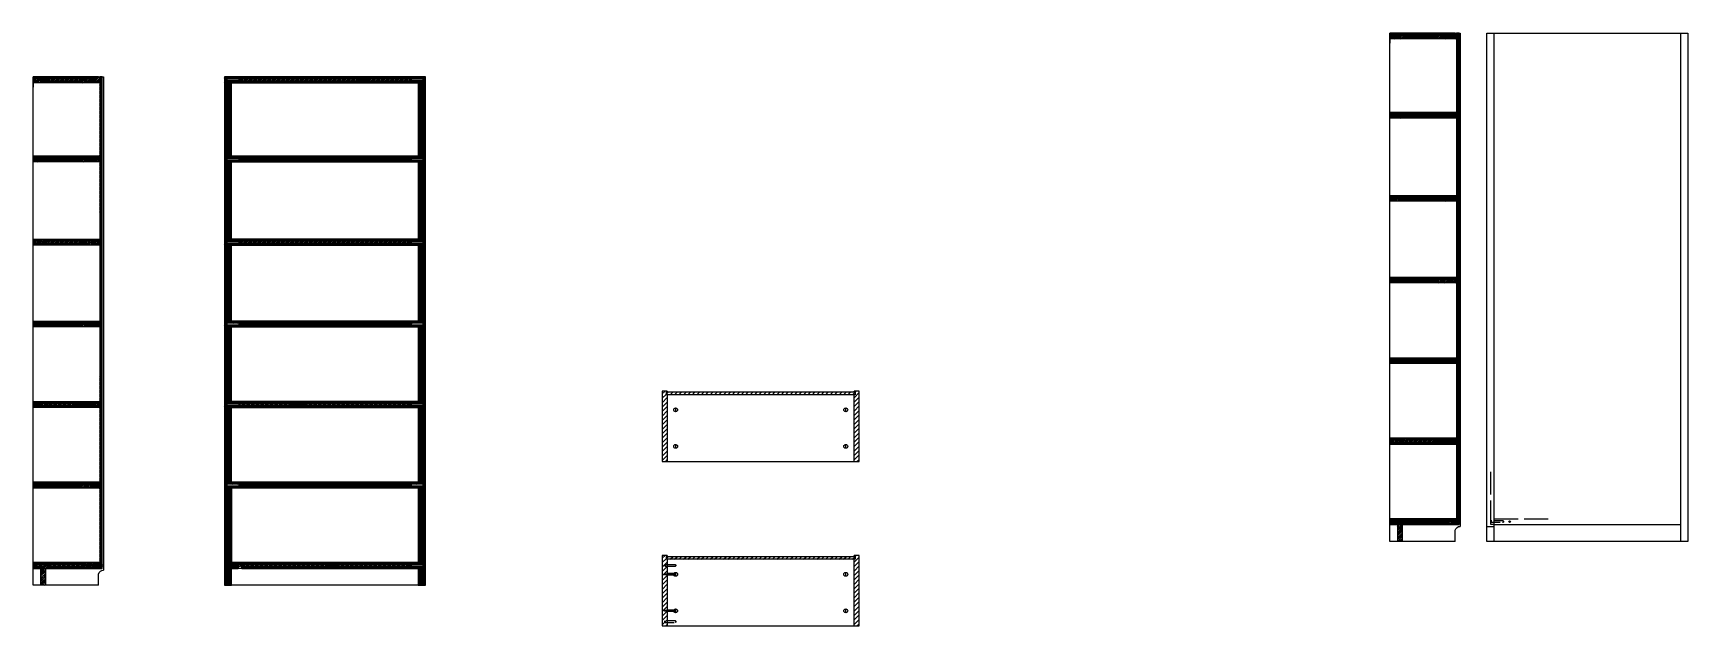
# Model space of a CAD drawing. Header units: millimetres. Extents: x 511 to 2734, y -757 to 739.
# Drawn here: x 2058 to 2716, y -157 to 79 of the extents above; entities that cross this region are included whole.
import ezdxf

# ---------------------------------------------------------------- set-up
doc = ezdxf.new("R2010")
doc.units = ezdxf.units.MM
doc.header["$MEASUREMENT"] = 0
doc.linetypes.add('ACAD_ISO02W100', pattern=[15, 12, -3])
for name, color, linetype in [('A-SECTION', 254, 'Continuous'), ('A-SECTION-1', 253, 'Continuous'), ('A-SECTION-2', 252, 'Continuous'), ('DETAILS', 2, 'Continuous'), ('LINE', 4, 'Continuous')]:
    doc.layers.add(name, color=color, linetype=linetype)
pattern_1 = [(45, (539.37837, 17.4253), (-0.30935922, 0.30935922), [])]

# ---------------------------------------------------------------- blocks, each defined once
blk = doc.blocks.new('tassello legno')
for p, q in [((1660.3, 606.8), (1661.3, 608.2)), ((1660.3, 606.8), (1666.3, 606.8)), ((1660.3, 606.8), (1660.3, 559.7)), ((1666.3, 606.8), (1665.3, 608.2)), ((1666.3, 559.7), (1666.3, 606.8)), ((1661.3, 558.2), (1660.3, 559.7)), ((1660.3, 559.7), (1666.3, 559.7)), ((1665.3, 558.2), (1661.3, 558.2)), ((1665.3, 558.2), (1666.3, 559.7))]:
    blk.add_line(p, q)
at = {"linetype": 'Continuous'}
blk.add_line((1661.3, 608.2), (1665.3, 608.2), dxfattribs=at)
blk = doc.blocks.new('TASSELLO circonferenza')
at = {"layer": 'DETAILS', "linetype": 'Continuous'}
for radius in [0.3, 0.201]:
    blk.add_circle((1485.33, -73.7), radius, dxfattribs=at)
blk = doc.blocks.new('vite mensole')
at = {"layer": 'DETAILS'}
for p, q in [((636.77, 367.25), (636.07, 367.25)), ((636.07, 365), (636.07, 367.25)), ((636.37, 367.15), (636.07, 367.15)), ((636.37, 365.05), (636.07, 365.05)), ((636.77, 365), (636.07, 365)), ((636.72, 367.85), (636.12, 367.85)), ((636.12, 367.85), (636.12, 367.65)), ((636.72, 367.65), (636.12, 367.65)), ((636.12, 367.15), (636.12, 365.05)), ((636.22, 367.25), (636.22, 367.65)), ((636.22, 363.9), (636.22, 365)), ((636.62, 365), (636.22, 364.88)), ((636.62, 364.85), (636.22, 364.73)), ((636.62, 364.7), (636.22, 364.58)), ((636.62, 364.55), (636.22, 364.43)), ((636.62, 364.4), (636.22, 364.28)), ((636.62, 364.25), (636.22, 364.13)), ((636.62, 364.1), (636.22, 363.98)), ((636.6, 367.25), (636.25, 367.25)), ((636.57, 363.85), (636.27, 363.85)), ((636.62, 363.94), (636.33, 363.85)), ((636.37, 367.15), (636.37, 365.05)), ((636.77, 367.15), (636.47, 367.15)), ((636.47, 367.15), (636.47, 365.05)), ((636.77, 365.05), (636.47, 365.05)), ((636.62, 367.25), (636.62, 367.65)), ((636.62, 365), (636.62, 363.9)), ((636.72, 367.85), (636.72, 367.65)), ((636.72, 367.15), (636.72, 365.05)), ((636.77, 367.25), (636.77, 365))]:
    blk.add_line(p, q, dxfattribs=at)
for centre, start, end in [((636.27, 363.9), 180, 270), ((636.57, 363.9), 270, 360)]:
    blk.add_arc(centre, 0.05, start, end, dxfattribs=at)
blk = doc.blocks.new('fermavite')
at = {"layer": 'DETAILS'}
for p, q in [((854.24, 238.58), (854.24, 240.18)), ((854.24, 240.18), (855.78, 240.18)), ((854.24, 238.58), (855.78, 238.58)), ((854.79, 239.98), (854.79, 239.48)), ((855.72, 240.08), (854.89, 240.08)), ((854.89, 239.38), (855.72, 239.38)), ((855.72, 240.08), (855.72, 240)), ((855.72, 240), (855.78, 240)), ((855.72, 239.38), (855.72, 239.45)), ((855.72, 239.45), (855.78, 239.45)), ((855.78, 240), (855.78, 240.18)), ((855.78, 239.45), (855.78, 238.58))]:
    blk.add_line(p, q, dxfattribs=at)
for centre, start, end in [((854.89, 239.98), 90, 180), ((854.89, 239.48), 180, 270)]:
    blk.add_arc(centre, 0.1, start, end, dxfattribs=at)

msp = doc.modelspace()

# ---------------------------------------------------------------- hatches: boundary and pattern name
at = {"layer": 'A-SECTION'}
h = msp.add_hatch(dxfattribs=at)
h.set_pattern_fill('ANSI31', color=256, scale=3.5)
h.set_pattern_definition(pattern_1)
h.paths.add_polyline_path([(2597.13, 78.91), (2597.13, 76.61), (2623.63, 76.61), (2623.63, 78.91)])
edge = h.paths.add_edge_path(flags=16)
edge.add_arc((2602.63, 77.74), 0.3, 0, 360)
edge = h.paths.add_edge_path(flags=16)
edge.add_arc((2600.13, 77.74), 0.3, 0, 360)
edge = h.paths.add_edge_path(flags=16)
edge.add_arc((2617.63, 77.74), 0.3, 0, 360)
edge = h.paths.add_edge_path(flags=16)
edge.add_arc((2620.13, 77.74), 0.3, 0, 360)
h.paths.add_polyline_path([(2597.13, 47.43), (2597.13, 45.12), (2623.63, 45.12), (2623.63, 47.43)])
edge = h.paths.add_edge_path(flags=16)
edge.add_arc((2617.63, 46.28), 0.3, 0, 360)
edge = h.paths.add_edge_path(flags=16)
edge.add_arc((2602.63, 46.28), 0.3, 0, 360)
edge = h.paths.add_edge_path(flags=16)
edge.add_arc((2620.13, 46.28), 0.3, 0, 360)
edge = h.paths.add_edge_path(flags=16)
edge.add_arc((2600.13, 46.28), 0.3, 0, 360)
h = msp.add_hatch(dxfattribs=at)
h.set_pattern_fill('ANSI31', color=256, scale=3.5)
h.paths.add_polyline_path([(2057.76, 61.49), (2057.76, 59.19), (2084.26, 59.19), (2084.26, 61.49)])
edge = h.paths.add_edge_path(flags=16)
edge.add_arc((2063.26, 60.31), 0.3, 0, 360)
edge = h.paths.add_edge_path(flags=16)
edge.add_arc((2060.76, 60.31), 0.3, 0, 360)
edge = h.paths.add_edge_path(flags=16)
edge.add_arc((2078.26, 60.31), 0.3, 0, 360)
edge = h.paths.add_edge_path(flags=16)
edge.add_arc((2080.76, 60.31), 0.3, 0, 360)
h.paths.add_polyline_path([(2057.76, 30), (2057.76, 27.7), (2084.26, 27.7), (2084.26, 30)])
edge = h.paths.add_edge_path(flags=16)
edge.add_arc((2078.26, 28.85), 0.3, 0, 360)
edge = h.paths.add_edge_path(flags=16)
edge.add_arc((2063.26, 28.85), 0.3, 0, 360)
edge = h.paths.add_edge_path(flags=16)
edge.add_arc((2080.76, 28.85), 0.3, 0, 360)
edge = h.paths.add_edge_path(flags=16)
edge.add_arc((2060.76, 28.85), 0.3, 0, 360)
h = msp.add_hatch(dxfattribs=at)
h.set_pattern_fill('ANSI31', color=256, scale=3)
h.paths.add_polyline_path([(2136.67, -4.45), (2134.67, -4.45), (2134.67, -3.95), (2134.82, -3.85), (2136.67, -3.85), (2136.67, 28.55), (2134.67, 28.55), (2134.67, 29.05), (2134.82, 29.15), (2136.67, 29.15), (2136.67, 60.04), (2134.67, 60.04), (2134.67, 60.54), (2134.82, 60.64), (2136.67, 60.64), (2136.67, 61.49), (2133.79, 61.49), (2133.79, -140.51), (2136.67, -140.51), (2136.67, -132.91), (2135.47, -132.91), (2135.47, -132.41), (2135.52, -132.41), (2136.67, -132.41), (2136.67, -100.95), (2134.67, -100.95), (2134.67, -100.45), (2134.82, -100.35), (2136.67, -100.35), (2136.67, -68.95), (2134.67, -68.95), (2134.67, -68.45), (2134.82, -68.35), (2136.67, -68.35), (2136.67, -36.95), (2134.67, -36.95), (2134.67, -36.45), (2134.82, -36.35), (2136.67, -36.35)])
h = msp.add_hatch(dxfattribs=at)
h.set_pattern_fill('ANSI31', color=256, scale=3)
h.paths.add_polyline_path([(2213.79, 61.49), (2210.9, 61.49), (2210.9, 60.64), (2212.9, 60.64), (2212.9, 60.04), (2210.9, 60.04), (2210.9, 29.15), (2212.9, 29.15), (2212.9, 28.55), (2210.9, 28.55), (2210.9, -3.85), (2212.9, -3.85), (2212.9, -4.45), (2210.9, -4.45), (2210.9, -36.35), (2212.9, -36.35), (2212.9, -36.95), (2210.9, -36.95), (2210.9, -68.35), (2212.9, -68.35), (2212.9, -68.95), (2210.9, -68.95), (2210.9, -100.35), (2212.9, -100.35), (2212.9, -100.95), (2210.9, -100.95), (2210.9, -132.35), (2212.9, -132.35), (2212.76, -132.35), (2212.9, -132.45), (2212.9, -132.95), (2212.9, -132.85), (2212.76, -132.95), (2210.9, -132.95), (2210.9, -140.51), (2213.79, -140.51)])
h = msp.add_hatch(dxfattribs=at)
h.set_pattern_fill('ANSI31', color=256, scale=3.5)
h.set_pattern_definition(pattern_1)
h.paths.add_polyline_path([(2623.63, 14.43), (2597.13, 14.43), (2597.13, 12.12), (2623.63, 12.12)])
edge = h.paths.add_edge_path(flags=16)
edge.add_arc((2602.63, 13.28), 0.3, 0, 360)
edge = h.paths.add_edge_path(flags=16)
edge.add_arc((2600.13, 13.28), 0.3, 0, 360)
edge = h.paths.add_edge_path(flags=16)
edge.add_arc((2617.63, 13.28), 0.3, 0, 360)
edge = h.paths.add_edge_path(flags=16)
edge.add_arc((2620.13, 13.28), 0.348, 0, 360)
h = msp.add_hatch(dxfattribs=at)
h.set_pattern_fill('ANSI31', color=256, scale=3.5)
h.paths.add_polyline_path([(2084.26, -3), (2057.76, -3), (2057.76, -5.3), (2084.26, -5.3)])
edge = h.paths.add_edge_path(flags=16)
edge.add_arc((2063.26, -4.15), 0.3, 0, 360)
edge = h.paths.add_edge_path(flags=16)
edge.add_arc((2060.76, -4.15), 0.3, 0, 360)
edge = h.paths.add_edge_path(flags=16)
edge.add_arc((2078.26, -4.15), 0.3, 0, 360)
edge = h.paths.add_edge_path(flags=16)
edge.add_arc((2080.76, -4.15), 0.348, 0, 360)
h = msp.add_hatch(dxfattribs=at)
h.set_pattern_fill('ANSI31', color=256, scale=3.5)
h.set_pattern_definition(pattern_1)
h.paths.add_polyline_path([(2623.63, -18.07), (2597.13, -18.07), (2597.13, -20.38), (2623.63, -20.38)])
edge = h.paths.add_edge_path(flags=16)
edge.add_arc((2617.63, -19.22), 0.3, 0, 360)
edge = h.paths.add_edge_path(flags=16)
edge.add_arc((2620.13, -19.22), 0.3, 0, 360)
edge = h.paths.add_edge_path(flags=16)
edge.add_arc((2602.63, -19.22), 0.3, 0, 360)
edge = h.paths.add_edge_path(flags=16)
edge.add_arc((2600.13, -19.22), 0.3, 0, 360)
h.paths.add_polyline_path([(2623.63, -50.07), (2597.13, -50.07), (2597.13, -52.38), (2623.63, -52.38)])
edge = h.paths.add_edge_path(flags=16)
edge.add_arc((2602.63, -51.22), 0.3, 0, 360)
edge = h.paths.add_edge_path(flags=16)
edge.add_arc((2617.63, -51.22), 0.3, 0, 360)
edge = h.paths.add_edge_path(flags=16)
edge.add_arc((2600.13, -51.22), 0.3, 0, 360)
edge = h.paths.add_edge_path(flags=16)
edge.add_arc((2620.13, -51.22), 0.3, 0, 360)
h = msp.add_hatch(dxfattribs=at)
h.set_pattern_fill('ANSI31', color=256, scale=3.5)
h.paths.add_polyline_path([(2084.26, -35.5), (2057.76, -35.5), (2057.76, -37.8), (2084.26, -37.8)])
edge = h.paths.add_edge_path(flags=16)
edge.add_arc((2078.26, -36.65), 0.3, 0, 360)
edge = h.paths.add_edge_path(flags=16)
edge.add_arc((2080.76, -36.65), 0.3, 0, 360)
edge = h.paths.add_edge_path(flags=16)
edge.add_arc((2063.26, -36.65), 0.3, 0, 360)
edge = h.paths.add_edge_path(flags=16)
edge.add_arc((2060.76, -36.65), 0.3, 0, 360)
h.paths.add_polyline_path([(2084.26, -67.5), (2057.76, -67.5), (2057.76, -69.8), (2084.26, -69.8)])
edge = h.paths.add_edge_path(flags=16)
edge.add_arc((2063.26, -68.65), 0.3, 0, 360)
edge = h.paths.add_edge_path(flags=16)
edge.add_arc((2078.26, -68.65), 0.3, 0, 360)
edge = h.paths.add_edge_path(flags=16)
edge.add_arc((2060.76, -68.65), 0.3, 0, 360)
edge = h.paths.add_edge_path(flags=16)
edge.add_arc((2080.76, -68.65), 0.3, 0, 360)
h = msp.add_hatch(dxfattribs=at)
h.set_pattern_fill('ANSI31', color=256, scale=3.5)
h.set_pattern_definition(pattern_1)
h.paths.add_polyline_path([(2623.63, -82.07), (2597.13, -82.07), (2597.13, -84.38), (2623.63, -84.38)])
edge = h.paths.add_edge_path(flags=16)
edge.add_arc((2617.63, -83.22), 0.3, 0, 360)
edge = h.paths.add_edge_path(flags=16)
edge.add_arc((2602.63, -83.22), 0.3, 0, 360)
edge = h.paths.add_edge_path(flags=16)
edge.add_arc((2620.13, -83.22), 0.3, 0, 360)
edge = h.paths.add_edge_path(flags=16)
edge.add_arc((2600.13, -83.22), 0.3, 0, 360)
edge = h.paths.add_edge_path(flags=16)
edge.add_arc((2617.63, -115.22), 0.3, 0, 360)
edge = h.paths.add_edge_path(flags=16)
edge.add_arc((2602.63, -115.22), 0.3, 0, 360)
edge = h.paths.add_edge_path(flags=16)
edge.add_arc((2620.13, -115.22), 0.3, 0, 360)
edge = h.paths.add_edge_path(flags=16)
edge.add_arc((2600.13, -115.22), 0.3, 0, 360)
h.paths.add_polyline_path([(2623.12, -115.32), (2623.05, -114.99), (2623.15, -115.06), (2623.22, -115.32)], flags=17)
h.paths.add_polyline_path([(2622.95, -115.12), (2623.05, -114.99), (2623.12, -115.32), (2623.02, -115.32)], flags=16)
h.paths.add_polyline_path([(2622.85, -115.12), (2622.95, -115.12), (2623.02, -115.32), (2622.92, -115.32)], flags=16)
h.paths.add_polyline_path([(2622.75, -115.12), (2622.85, -115.12), (2622.92, -115.32), (2622.82, -115.32)], flags=16)
h.paths.add_polyline_path([(2622.62, -115.37), (2622.52, -115.32), (2622.45, -115.06), (2622.55, -115.06)], flags=16)
h.paths.add_polyline_path([(2622.35, -115.12), (2622.45, -115.06), (2622.52, -115.32), (2622.48, -115.32)], flags=16)
h.paths.add_polyline_path([(2622.25, -115.12), (2622.35, -115.12), (2622.48, -115.32), (2622.32, -115.37)], flags=16)
edge = h.paths.add_edge_path(flags=16)
edge.add_line((2622, -115.37), (2621.62, -115.22))
edge.add_line((2621.62, -115.22), (2621.88, -115.11))
edge.add_line((2621.88, -115.11), (2621.9, -115.1))
edge.add_line((2621.9, -115.1), (2621.93, -115.15))
edge.add_line((2621.93, -115.15), (2622, -115.13))
edge.add_arc((2622, -115.1), 0.0326, 259.73166, 457.63616)
edge.add_line((2622, -115.06), (2622.12, -115.32))
edge.add_line((2622.12, -115.32), (2622.06, -115.32))
edge.add_arc((2622.09, -114.97), 0.348, 255.22809, 265.5061, ccw=False)
edge.add_line((2622, -115.31), (2621.95, -115.3))
edge.add_line((2621.95, -115.3), (2621.94, -115.33))
edge.add_line((2621.94, -115.33), (2622, -115.37))
edge = h.paths.add_edge_path()
edge.add_line((2623.63, -115.37), (2622, -115.37))
edge.add_line((2622, -115.37), (2621.62, -115.22))
edge.add_line((2621.62, -115.22), (2621.9, -115.1))
edge.add_line((2621.9, -115.1), (2621.89, -115.09))
edge.add_line((2621.89, -115.09), (2621.63, -115.22))
edge.add_line((2621.63, -115.22), (2621.92, -115.36))
edge.add_line((2621.92, -115.36), (2621.94, -115.33))
edge.add_line((2621.94, -115.33), (2621.95, -115.3))
edge.add_line((2621.95, -115.3), (2622, -115.31))
edge.add_arc((2622.09, -114.97), 0.348, 255.22809, 265.5061)
edge.add_line((2622.06, -115.32), (2623.47, -115.32))
edge.add_line((2623.47, -115.32), (2623.24, -115.06))
edge.add_line((2623.24, -115.06), (2623.63, -115.06))
edge.add_line((2623.63, -115.06), (2623.63, -114.07))
edge.add_line((2623.63, -114.07), (2597.13, -114.07))
edge.add_line((2597.13, -114.07), (2597.13, -116.38))
edge.add_line((2597.13, -116.38), (2623.63, -116.38))
edge.add_line((2623.63, -116.38), (2623.63, -115.37))
h.paths.add_polyline_path([(2622.12, -115.32), (2622.31, -115.32), (2622.25, -115.12), (2622.03, -115.12)], flags=17)
h = msp.add_hatch(dxfattribs=at)
h.set_pattern_fill('ANSI31', color=256, scale=3.5)
h.paths.add_polyline_path([(2084.26, -99.5), (2057.76, -99.5), (2057.76, -101.8), (2084.26, -101.8)])
edge = h.paths.add_edge_path(flags=16)
edge.add_arc((2078.26, -100.65), 0.3, 0, 360)
edge = h.paths.add_edge_path(flags=16)
edge.add_arc((2063.26, -100.65), 0.3, 0, 360)
edge = h.paths.add_edge_path(flags=16)
edge.add_arc((2080.76, -100.65), 0.3, 0, 360)
edge = h.paths.add_edge_path(flags=16)
edge.add_arc((2060.76, -100.65), 0.3, 0, 360)
edge = h.paths.add_edge_path(flags=16)
edge.add_arc((2078.26, -132.65), 0.3, 0, 360)
edge = h.paths.add_edge_path(flags=16)
edge.add_arc((2063.26, -132.65), 0.3, 0, 360)
edge = h.paths.add_edge_path(flags=16)
edge.add_arc((2080.76, -132.65), 0.3, 0, 360)
edge = h.paths.add_edge_path(flags=16)
edge.add_arc((2060.76, -132.65), 0.3, 0, 360)
h.paths.add_polyline_path([(2083.75, -132.74), (2083.67, -132.42), (2083.77, -132.49), (2083.85, -132.74)], flags=17)
h.paths.add_polyline_path([(2083.57, -132.54), (2083.67, -132.42), (2083.75, -132.74), (2083.65, -132.74)], flags=16)
h.paths.add_polyline_path([(2083.47, -132.54), (2083.57, -132.54), (2083.65, -132.74), (2083.55, -132.74)], flags=16)
h.paths.add_polyline_path([(2083.37, -132.54), (2083.47, -132.54), (2083.55, -132.74), (2083.45, -132.74)], flags=16)
h.paths.add_polyline_path([(2083.25, -132.8), (2083.15, -132.74), (2083.07, -132.49), (2083.17, -132.49)], flags=16)
h.paths.add_polyline_path([(2082.97, -132.54), (2083.07, -132.49), (2083.15, -132.74), (2083.1, -132.74)], flags=16)
h.paths.add_polyline_path([(2082.87, -132.54), (2082.97, -132.54), (2083.1, -132.74), (2082.95, -132.8)], flags=16)
edge = h.paths.add_edge_path(flags=16)
edge.add_line((2082.62, -132.8), (2082.24, -132.64))
edge.add_line((2082.24, -132.64), (2082.5, -132.54))
edge.add_line((2082.5, -132.54), (2082.52, -132.53))
edge.add_line((2082.52, -132.53), (2082.55, -132.57))
edge.add_line((2082.55, -132.57), (2082.62, -132.55))
edge.add_arc((2082.63, -132.52), 0.0326, 259.73166, 457.63616)
edge.add_line((2082.62, -132.49), (2082.75, -132.74))
edge.add_line((2082.75, -132.74), (2082.68, -132.74))
edge.add_arc((2082.71, -132.4), 0.348, 255.22809, 265.5061, ccw=False)
edge.add_line((2082.62, -132.73), (2082.58, -132.72))
edge.add_line((2082.58, -132.72), (2082.56, -132.75))
edge.add_line((2082.56, -132.75), (2082.62, -132.8))
edge = h.paths.add_edge_path()
edge.add_line((2084.26, -132.8), (2082.62, -132.8))
edge.add_line((2082.62, -132.8), (2082.24, -132.64))
edge.add_line((2082.24, -132.64), (2082.52, -132.53))
edge.add_line((2082.52, -132.53), (2082.51, -132.52))
edge.add_line((2082.51, -132.52), (2082.26, -132.64))
edge.add_line((2082.26, -132.64), (2082.54, -132.78))
edge.add_line((2082.54, -132.78), (2082.56, -132.75))
edge.add_line((2082.56, -132.75), (2082.58, -132.72))
edge.add_line((2082.58, -132.72), (2082.62, -132.73))
edge.add_arc((2082.71, -132.4), 0.348, 255.22809, 265.5061)
edge.add_line((2082.68, -132.74), (2084.1, -132.74))
edge.add_line((2084.1, -132.74), (2083.86, -132.49))
edge.add_line((2083.86, -132.49), (2084.26, -132.49))
edge.add_line((2084.26, -132.49), (2084.26, -131.5))
edge.add_line((2084.26, -131.5), (2057.76, -131.5))
edge.add_line((2057.76, -131.5), (2057.76, -133.8))
edge.add_line((2057.76, -133.8), (2084.26, -133.8))
edge.add_line((2084.26, -133.8), (2084.26, -132.8))
h.paths.add_polyline_path([(2082.75, -132.74), (2082.93, -132.74), (2082.87, -132.54), (2082.65, -132.54)], flags=17)
at = {"layer": 'A-SECTION-1'}
h = msp.add_hatch(dxfattribs=at)
h.set_pattern_fill('ANSI31', color=256, scale=3)
h.set_pattern_definition([(45, (539.37837, 17.42532), (-0.26516504, 0.26516504), [])])
h.paths.add_polyline_path([(2624.12, -115.32), (2624.05, -115.06), (2624.15, -115.06), (2624.49, -115.06)], flags=16)
h.paths.add_polyline_path([(2623.63, -115.06), (2624.05, -115.06), (2624.12, -115.32), (2624.02, -115.32)], flags=17)
h.paths.add_polyline_path([(2623.63, -115.06), (2624.02, -115.32), (2623.92, -115.37), (2623.63, -115.37)])
edge = h.paths.add_edge_path()
edge.add_line((2624.63, -115.62), (2624.55, -115.38))
edge.add_arc((2624.52, -115.37), 0.0353, 345.09114, 543.61956)
edge.add_line((2624.49, -115.37), (2624.42, -115.37))
edge.add_line((2624.42, -115.37), (2624.35, -115.12))
edge.add_line((2624.35, -115.12), (2624.46, -115.12))
edge.add_arc((2624.46, -115.02), 0.1, 270, 336.98803)
edge.add_line((2624.55, -115.06), (2624.63, -114.82))
edge.add_line((2624.63, -114.82), (2624.63, 78.91))
edge.add_line((2624.63, 78.91), (2623.63, 78.91))
edge.add_line((2623.63, 78.91), (2623.63, -116.38))
edge.add_line((2623.63, -116.38), (2624.63, -116.38))
edge.add_line((2624.63, -116.38), (2624.63, -115.62))
h = msp.add_hatch(dxfattribs=at)
h.set_pattern_fill('ANSI31', color=256, scale=3)
h.paths.add_polyline_path([(2084.75, -132.74), (2084.67, -132.49), (2084.77, -132.49), (2085.11, -132.49)], flags=16)
h.paths.add_polyline_path([(2084.26, -132.49), (2084.67, -132.49), (2084.75, -132.74), (2084.65, -132.74)], flags=17)
h.paths.add_polyline_path([(2084.26, -132.49), (2084.65, -132.74), (2084.55, -132.8), (2084.26, -132.8)])
edge = h.paths.add_edge_path()
edge.add_line((2085.26, -133.04), (2085.18, -132.8))
edge.add_arc((2085.14, -132.79), 0.0353, 345.09114, 543.61956)
edge.add_line((2085.11, -132.8), (2085.05, -132.8))
edge.add_line((2085.05, -132.8), (2084.97, -132.54))
edge.add_line((2084.97, -132.54), (2085.08, -132.54))
edge.add_arc((2085.08, -132.44), 0.1, 270, 336.98803)
edge.add_line((2085.18, -132.48), (2085.26, -132.24))
edge.add_line((2085.26, -132.24), (2085.26, 61.49))
edge.add_line((2085.26, 61.49), (2084.26, 61.49))
edge.add_line((2084.26, 61.49), (2084.26, -133.8))
edge.add_line((2084.26, -133.8), (2085.26, -133.8))
edge.add_line((2085.26, -133.8), (2085.26, -133.04))
h = msp.add_hatch(dxfattribs=at)
h.set_pattern_fill('ANSI31', color=256, scale=3.5)
h.paths.add_polyline_path([(2136.67, 30), (2136.67, 29.15), (2139.54, 29.15), (2139.67, 29.05), (2139.67, 28.65), (2139.54, 28.55), (2136.67, 28.55), (2136.67, 27.7), (2210.9, 27.7), (2210.9, 28.55), (2208.05, 28.55), (2207.9, 28.65), (2207.9, 29.05), (2208.05, 29.15), (2210.9, 29.15), (2210.9, 30)])
h.paths.add_polyline_path([(2136.67, 61.49), (2136.67, 60.64), (2139.54, 60.64), (2139.67, 60.54), (2139.67, 60.14), (2139.54, 60.04), (2136.67, 60.04), (2136.67, 59.19), (2210.9, 59.19), (2210.9, 60.04), (2208.05, 60.04), (2207.9, 60.14), (2207.9, 60.54), (2208.05, 60.64), (2210.9, 60.64), (2210.9, 61.49)])
h.paths.add_polyline_path([(2210.9, -5.3), (2210.9, -4.45), (2208.05, -4.45), (2207.9, -4.35), (2207.9, -3.95), (2208.05, -3.85), (2210.9, -3.85), (2210.9, -3), (2136.67, -3), (2136.67, -3.85), (2139.54, -3.85), (2139.67, -3.95), (2139.67, -4.35), (2139.54, -4.45), (2136.67, -4.45), (2136.67, -5.3)])
h.paths.add_polyline_path([(2136.67, -35.5), (2136.67, -36.35), (2139.54, -36.35), (2139.67, -36.45), (2139.67, -36.85), (2139.54, -36.95), (2136.67, -36.95), (2136.67, -37.8), (2210.9, -37.8), (2210.9, -36.95), (2208.05, -36.95), (2207.9, -36.85), (2207.9, -36.45), (2208.05, -36.35), (2210.9, -36.35), (2210.9, -35.5)])
h.paths.add_polyline_path([(2210.9, -69.8), (2210.9, -68.95), (2208.05, -68.95), (2207.9, -68.85), (2207.9, -68.45), (2208.05, -68.35), (2210.9, -68.35), (2210.9, -67.5), (2136.67, -67.5), (2136.67, -68.35), (2139.54, -68.35), (2139.67, -68.45), (2139.67, -68.85), (2139.54, -68.95), (2136.67, -68.95), (2136.67, -69.8)])
h.paths.add_polyline_path([(2210.9, -101.8), (2210.9, -100.95), (2208.05, -100.95), (2207.9, -100.85), (2207.9, -100.45), (2208.05, -100.35), (2210.9, -100.35), (2210.9, -99.5), (2136.67, -99.5), (2136.67, -100.35), (2139.54, -100.35), (2139.67, -100.45), (2139.67, -100.85), (2139.54, -100.95), (2136.67, -100.95), (2136.67, -101.8)])
h.paths.add_polyline_path([(2210.9, -133.8), (2210.9, -132.95), (2208.05, -132.95), (2207.9, -132.85), (2207.9, -132.45), (2208.05, -132.35), (2210.9, -132.35), (2210.9, -131.5), (2136.67, -131.5), (2136.67, -132.21), (2140.75, -132.2), (2140.75, -133.8), (2139.22, -133.8), (2139.22, -133.11), (2136.67, -133.11), (2136.67, -133.8)])
h = msp.add_hatch(dxfattribs=at)
h.set_pattern_fill('ANSI31', color=256, scale=10)
h.set_pattern_definition([(45, (1796.4259, -409.7055), (-0.8838835, 0.8838835), [])])
h.paths.add_polyline_path([(2386.12, -74.16), (2384.12, -74.16), (2384.12, -88.01), (2384.12, -91.31), (2386.12, -91.31)])
h.paths.add_polyline_path([(2386.12, -63.31), (2384.12, -63.31), (2384.12, -63.81), (2384.62, -63.81), (2384.62, -64.81), (2384.12, -64.81), (2384.12, -74.16), (2386.12, -74.16)])
h.paths.add_polyline_path([(2309.89, -64.81), (2309.39, -64.81), (2309.39, -63.81), (2309.89, -63.81), (2309.89, -63.31), (2307.89, -63.31), (2307.89, -91.31), (2309.89, -91.31)])
h = msp.add_hatch(dxfattribs=at)
h.set_pattern_fill('ANSI31', color=256, scale=4)
h.set_pattern_definition([(45, (539.37837, 17.4253), (-0.35355339, 0.35355339), [])])
h.paths.add_polyline_path([(2602.13, -116.38), (2600.13, -116.38), (2600.13, -123.09), (2602.13, -123.09)])
edge = h.paths.add_edge_path(flags=16)
edge.add_arc((2601.13, -117.88), 0.3, 0, 360)
edge = h.paths.add_edge_path(flags=16)
edge.add_arc((2601.13, -121.59), 0.3, 0, 360)
h = msp.add_hatch(dxfattribs=at)
h.set_pattern_fill('ANSI31', color=256, scale=10)
h.set_pattern_definition([(45, (1796.4259, -475.0447), (-0.8838835, 0.8838835), [])])
h.paths.add_polyline_path([(2386.12, -139.49), (2384.12, -139.49), (2384.12, -153.35), (2384.12, -156.65), (2386.12, -156.65)])
h.paths.add_polyline_path([(2386.12, -128.65), (2384.12, -128.65), (2384.12, -129.15), (2384.62, -129.15), (2384.62, -130.15), (2384.12, -130.15), (2384.12, -139.49), (2386.12, -139.49)])
h.paths.add_polyline_path([(2309.89, -130.15), (2309.39, -130.15), (2309.39, -129.15), (2309.89, -129.15), (2309.89, -128.65), (2307.89, -128.65), (2307.89, -156.65), (2309.89, -156.65)])
h = msp.add_hatch(dxfattribs=at)
h.set_pattern_fill('ANSI31', color=256, scale=4)
h.paths.add_polyline_path([(2062.76, -133.8), (2060.76, -133.8), (2060.76, -140.51), (2062.76, -140.51)])
edge = h.paths.add_edge_path(flags=16)
edge.add_arc((2061.76, -135.3), 0.3, 0, 360)
edge = h.paths.add_edge_path(flags=16)
edge.add_arc((2061.76, -139.01), 0.3, 0, 360)
at = {"layer": 'A-SECTION-2'}
h = msp.add_hatch(dxfattribs=at)
h.set_pattern_fill('ANSI31', color=256, scale=10)
h.set_pattern_definition([(45, (1796.4259, -409.7055), (-0.8838835, 0.8838835), [])])
h.paths.add_polyline_path([(2309.39, -63.81), (2309.39, -64.81), (2384.62, -64.81), (2384.62, -63.81)])
h = msp.add_hatch(dxfattribs=at)
h.set_pattern_fill('ANSI31', color=256, scale=10)
h.set_pattern_definition([(45, (1796.4259, -475.0447), (-0.8838835, 0.8838835), [])])
h.paths.add_polyline_path([(2309.39, -129.15), (2309.39, -130.15), (2384.62, -130.15), (2384.62, -129.15)])

# ---------------------------------------------------------------- linework, layer by layer
for p, q in [((2623.13, 78.91), (2597.13, 78.91)), ((2597.13, 78.91), (2597.13, 74.91)), ((2623.63, 76.61), (2597.13, 76.61)), ((2638.5, 78.91), (2638.5, -123.09)), ((2712.76, -123.09), (2712.76, 78.91)), ((2083.76, 61.49), (2057.76, 61.49)), ((2057.76, 61.49), (2057.76, 57.49)), ((2213.79, 61.49), (2133.79, 61.49)), ((2133.79, 61.49), (2133.79, -140.51)), ((2136.67, 60.64), (2136.67, 61.49)), ((2136.67, 29.15), (2136.67, 60.04)), ((2210.9, 61.49), (2210.9, 60.64)), ((2210.9, 60.04), (2210.9, 29.15)), ((2213.79, -140.51), (2213.79, 61.49)), ((2084.26, 59.19), (2057.76, 59.19)), ((2136.67, 59.19), (2210.9, 59.19)), ((2623.63, 47.43), (2597.13, 47.43)), ((2623.63, 45.12), (2597.13, 45.12)), ((2084.26, 30), (2057.76, 30)), ((2084.26, 27.7), (2057.76, 27.7)), ((2210.9, 30), (2136.67, 30)), ((2136.67, -3.85), (2136.67, 28.55)), ((2136.67, 27.7), (2210.9, 27.7)), ((2210.9, 28.55), (2210.9, -3.85)), ((2597.13, 14.43), (2623.63, 14.43)), ((2623.63, 12.12), (2597.13, 12.12)), ((2057.76, -3), (2084.26, -3)), ((2084.26, -5.3), (2057.76, -5.3)), ((2210.9, -3), (2136.67, -3)), ((2136.67, -36.35), (2136.67, -4.45)), ((2136.67, -5.3), (2210.9, -5.3)), ((2210.9, -4.45), (2210.9, -36.35)), ((2597.13, -20.38), (2597.13, -18.07)), ((2597.13, -18.07), (2623.63, -18.07)), ((2623.63, -20.38), (2597.13, -20.38)), ((2057.76, -37.8), (2057.76, -35.5)), ((2057.76, -35.5), (2084.26, -35.5)), ((2084.26, -37.8), (2057.76, -37.8)), ((2210.9, -35.5), (2136.67, -35.5)), ((2136.67, -68.35), (2136.67, -36.95)), ((2136.67, -37.8), (2210.9, -37.8)), ((2210.9, -36.95), (2210.9, -68.35)), ((2597.13, -50.07), (2623.63, -50.07)), ((2623.63, -52.38), (2597.13, -52.38)), ((2309.89, -63.31), (2307.89, -63.31)), ((2307.89, -63.31), (2307.89, -91.31)), ((2384.62, -63.81), (2309.39, -63.81)), ((2309.39, -63.81), (2309.39, -64.81)), ((2384.62, -64.81), (2309.39, -64.81)), ((2309.89, -63.31), (2309.89, -63.81)), ((2309.89, -64.81), (2309.89, -91.31)), ((2384.12, -63.81), (2384.12, -63.31)), ((2386.12, -63.31), (2384.12, -63.31)), ((2384.12, -91.31), (2384.12, -64.81)), ((2384.62, -63.81), (2384.62, -64.81)), ((2386.12, -91.31), (2386.12, -63.31)), ((2057.76, -67.5), (2084.26, -67.5)), ((2084.26, -69.8), (2057.76, -69.8)), ((2210.9, -67.5), (2136.67, -67.5)), ((2136.67, -100.35), (2136.67, -68.95)), ((2136.67, -69.8), (2210.9, -69.8)), ((2210.9, -68.95), (2210.9, -100.35)), ((2623.63, -82.07), (2597.13, -82.07)), ((2597.13, -84.38), (2623.63, -84.38)), ((2307.89, -91.31), (2386.12, -91.31)), ((2084.26, -99.5), (2057.76, -99.5)), ((2057.76, -101.8), (2084.26, -101.8)), ((2210.9, -99.5), (2136.67, -99.5)), ((2136.67, -100.95), (2136.67, -132.46)), ((2136.67, -101.8), (2210.9, -101.8)), ((2210.9, -101.8), (2210.9, -132.35)), ((2623.63, -114.07), (2597.13, -114.07)), ((2623.63, -114.07), (2597.13, -114.07)), ((2597.13, -116.38), (2623.63, -116.38)), ((2597.13, -116.38), (2623.63, -116.38)), ((2600.13, -116.38), (2602.13, -116.38)), ((2600.13, -116.38), (2600.13, -123.09)), ((2600.13, -116.38), (2600.13, -123.09)), ((2600.13, -116.38), (2602.13, -116.38)), ((2602.13, -123.09), (2602.13, -116.38)), ((2602.13, -123.09), (2602.13, -116.38)), ((2621.62, -115.22), (2622, -115.06)), ((2621.62, -115.22), (2622, -115.37)), ((2622, -115.06), (2624.49, -115.06)), ((2622, -115.37), (2624.49, -115.37)), ((2623.13, -116.38), (2623.13, -116.38)), ((2624.49, -115.06), (2624.63, -114.82)), ((2624.49, -115.37), (2624.63, -115.62)), ((2635.62, -117.09), (2638.5, -117.09)), ((2638.5, -116.39), (2712.76, -116.39)), ((2084.26, -131.5), (2057.76, -131.5)), ((2084.26, -131.5), (2057.76, -131.5)), ((2210.9, -131.5), (2136.67, -131.5)), ((2309.89, -128.65), (2307.89, -128.65)), ((2307.89, -128.65), (2307.89, -156.65)), ((2384.62, -129.15), (2309.39, -129.15)), ((2309.39, -129.15), (2309.39, -130.15)), ((2384.62, -130.15), (2309.39, -130.15)), ((2309.89, -128.65), (2309.89, -129.15)), ((2309.89, -130.15), (2309.89, -156.65)), ((2384.12, -129.15), (2384.12, -128.65)), ((2386.12, -128.65), (2384.12, -128.65)), ((2384.12, -156.65), (2384.12, -130.15)), ((2384.62, -129.15), (2384.62, -130.15)), ((2386.12, -156.65), (2386.12, -128.65)), ((2057.76, -133.8), (2084.26, -133.8)), ((2057.76, -133.8), (2084.26, -133.8)), ((2060.76, -133.8), (2060.76, -140.51)), ((2060.76, -133.8), (2062.76, -133.8)), ((2060.76, -133.8), (2060.76, -140.51)), ((2060.76, -133.8), (2062.76, -133.8)), ((2062.76, -140.51), (2062.76, -133.8)), ((2062.76, -140.51), (2062.76, -133.8)), ((2082.24, -132.64), (2082.62, -132.49)), ((2082.24, -132.64), (2082.62, -132.8)), ((2082.62, -132.49), (2085.11, -132.49)), ((2082.62, -132.8), (2085.11, -132.8)), ((2083.76, -133.8), (2083.76, -133.8)), ((2085.11, -132.49), (2085.26, -132.24)), ((2085.11, -132.8), (2085.26, -133.04)), ((2136.67, -132.41), (2135.47, -132.41)), ((2135.47, -132.41), (2135.47, -132.91)), ((2135.47, -132.91), (2136.67, -132.91)), ((2136.67, -132.21), (2139.22, -132.21)), ((2136.67, -140.51), (2136.67, -132.86)), ((2136.67, -133.11), (2139.22, -133.11)), ((2136.67, -133.8), (2139.22, -133.8)), ((2139.21, -133.11), (2139.21, -133.8)), ((2139.22, -132.21), (2139.22, -132.2)), ((2139.22, -132.2), (2139.22, -132.2)), ((2139.22, -132.2), (2140.75, -132.2)), ((2140.75, -132.2), (2140.75, -133.8)), ((2140.75, -133.8), (2210.9, -133.8)), ((2210.9, -132.95), (2210.9, -140.51)), ((2133.79, -140.51), (2136.67, -140.51)), ((2210.9, -140.51), (2136.67, -140.51)), ((2210.9, -140.51), (2213.79, -140.51)), ((2307.89, -156.65), (2386.12, -156.65))]:
    msp.add_line(p, q)
for points in [[(2623.13, -123.09), (2597.13, -123.09), (2597.13, 78.91)], [(2597.13, 78.91), (2625.13, 78.91), (2625.13, -117.09)], [(2624.63, -114.82), (2624.63, 78.91), (2623.63, 78.91), (2623.63, -115.12)], [(2635.62, 78.91), (2715.62, 78.91), (2715.62, -123.09), (2635.62, -123.09), (2635.62, 78.91)], [(2083.76, -140.51), (2057.76, -140.51), (2057.76, 61.49)], [(2057.76, 61.49), (2085.76, 61.49), (2085.76, -134.51)], [(2085.26, -132.24), (2085.26, 61.49), (2084.26, 61.49), (2084.26, -132.54)], [(2623.63, -115.32), (2623.63, -116.38), (2624.63, -116.38), (2624.63, -115.62)], [(2084.26, -132.74), (2084.26, -133.8), (2085.26, -133.8), (2085.26, -133.04)]]:
    msp.add_lwpolyline(points)
for points in [[(2623.13, -123.09), (2623.13, -118.66, -0.332846), (2625.13, -117.09, 1.268674)], [(2083.76, -140.51), (2083.76, -136.09, -0.332846), (2085.76, -134.51, 1.268674)]]:
    msp.add_lwpolyline(points, format="xyb")
for centre, radius in [((2617.63, -115.22), 0.316), ((2620.13, -115.22), 0.311), ((2078.26, -132.65), 0.316), ((2080.76, -132.65), 0.311)]:
    msp.add_circle(centre, radius)
at = {"layer": 'DETAILS'}
for p, q in [((2622.12, -115.32), (2622.05, -115.12)), ((2622.22, -115.32), (2622.15, -115.12)), ((2622.32, -115.32), (2622.25, -115.12)), ((2622.42, -115.32), (2622.35, -115.12)), ((2622.52, -115.32), (2622.45, -115.12)), ((2622.62, -115.32), (2622.55, -115.12)), ((2622.72, -115.32), (2622.65, -115.12)), ((2622.82, -115.32), (2622.75, -115.12)), ((2622.92, -115.32), (2622.85, -115.12)), ((2623.02, -115.32), (2622.95, -115.12)), ((2623.12, -115.32), (2623.05, -115.12)), ((2623.22, -115.32), (2623.15, -115.12)), ((2623.32, -115.32), (2623.25, -115.12)), ((2623.42, -115.32), (2623.35, -115.12)), ((2623.52, -115.32), (2623.45, -115.12)), ((2623.62, -115.32), (2623.55, -115.12)), ((2623.72, -115.32), (2623.65, -115.12)), ((2623.82, -115.32), (2623.75, -115.12)), ((2623.92, -115.32), (2623.85, -115.12)), ((2624.02, -115.32), (2623.95, -115.12)), ((2624.12, -115.32), (2624.05, -115.12)), ((2624.22, -115.32), (2624.15, -115.12)), ((2624.32, -115.32), (2624.25, -115.12)), ((2624.42, -115.32), (2624.35, -115.12)), ((2082.75, -132.74), (2082.67, -132.54)), ((2082.85, -132.74), (2082.77, -132.54)), ((2082.95, -132.74), (2082.87, -132.54)), ((2083.05, -132.74), (2082.97, -132.54)), ((2083.15, -132.74), (2083.07, -132.54)), ((2083.25, -132.74), (2083.17, -132.54)), ((2083.35, -132.74), (2083.27, -132.54)), ((2083.45, -132.74), (2083.37, -132.54)), ((2083.55, -132.74), (2083.47, -132.54)), ((2083.65, -132.74), (2083.57, -132.54)), ((2083.75, -132.74), (2083.67, -132.54)), ((2083.85, -132.74), (2083.77, -132.54)), ((2083.95, -132.74), (2083.87, -132.54)), ((2084.05, -132.74), (2083.97, -132.54)), ((2084.15, -132.74), (2084.07, -132.54)), ((2084.25, -132.74), (2084.17, -132.54)), ((2084.35, -132.74), (2084.27, -132.54)), ((2084.45, -132.74), (2084.37, -132.54)), ((2084.55, -132.74), (2084.47, -132.54)), ((2084.65, -132.74), (2084.57, -132.54)), ((2084.75, -132.74), (2084.67, -132.54)), ((2084.85, -132.74), (2084.77, -132.54)), ((2084.95, -132.74), (2084.87, -132.54)), ((2085.05, -132.74), (2084.97, -132.54))]:
    msp.add_line(p, q, dxfattribs=at)
at = {"layer": 'DETAILS', "linetype": 'ACAD_ISO02W100', "ltscale": 0.03}
for p, q in [((2637.28, -114.97), (2637.43, -114.87)), ((2637.28, -115.37), (2637.28, -114.97)), ((2637.28, -115.37), (2637.43, -115.47)), ((2642.14, -114.87), (2642.28, -114.97)), ((2642.14, -115.47), (2642.28, -115.37))]:
    msp.add_line(p, q, dxfattribs=at)
at = {"layer": 'DETAILS', "linetype": 'ACAD_ISO02W100', "ltscale": 0.3}
for p, q in [((2637.43, -114.87), (2637.43, -115.47)), ((2642.14, -114.87), (2637.43, -114.87)), ((2637.43, -115.47), (2642.14, -115.47)), ((2642.14, -114.87), (2642.14, -115.47)), ((2642.28, -114.97), (2642.28, -115.37)), ((2308.74, -150.79), (2308.74, -150.49)), ((2308.83, -150.84), (2308.74, -150.55)), ((2308.79, -150.44), (2309.89, -150.44)), ((2309.89, -150.84), (2308.79, -150.84)), ((2308.99, -150.84), (2308.87, -150.44)), ((2309.14, -150.84), (2309.02, -150.44)), ((2309.29, -150.84), (2309.17, -150.44)), ((2309.44, -150.84), (2309.32, -150.44)), ((2309.59, -150.84), (2309.47, -150.44)), ((2309.74, -150.84), (2309.62, -150.44)), ((2309.89, -150.84), (2309.77, -150.44)), ((2309.89, -150.99), (2309.89, -150.29)), ((2309.89, -150.29), (2312.14, -150.29)), ((2312.14, -150.99), (2309.89, -150.99)), ((2309.94, -150.59), (2309.94, -150.29)), ((2312.04, -150.34), (2309.94, -150.34)), ((2312.04, -150.59), (2309.94, -150.59)), ((2309.94, -150.99), (2309.94, -150.69)), ((2312.04, -150.69), (2309.94, -150.69)), ((2312.04, -150.94), (2309.94, -150.94)), ((2312.04, -150.59), (2312.04, -150.29)), ((2312.04, -150.99), (2312.04, -150.69)), ((2312.14, -150.99), (2312.14, -150.29)), ((2312.14, -150.44), (2312.54, -150.44)), ((2312.14, -150.84), (2312.54, -150.84)), ((2312.74, -150.34), (2312.54, -150.34)), ((2312.74, -150.94), (2312.54, -150.94)), ((2312.74, -150.94), (2312.74, -150.34)), ((2308.87, -154.77), (2309.02, -154.67)), ((2308.87, -155.17), (2308.87, -154.77)), ((2308.87, -155.17), (2309.02, -155.27)), ((2309.02, -154.67), (2309.02, -155.27)), ((2313.12, -154.67), (2309.02, -154.67)), ((2309.02, -155.27), (2313.12, -155.27)), ((2313.12, -154.67), (2313.25, -154.77)), ((2313.12, -154.67), (2313.12, -155.27)), ((2313.12, -155.27), (2313.25, -155.17)), ((2313.25, -154.77), (2313.25, -155.17))]:
    msp.add_line(p, q, dxfattribs=at)
at = {"layer": 'DETAILS', "linetype": 'ACAD_ISO02W100', "ltscale": 0.5}
for p, q in [((2308.75, -136.3), (2308.75, -136)), ((2308.84, -136.35), (2308.75, -136.05)), ((2308.8, -135.95), (2309.9, -135.95)), ((2309.9, -136.35), (2308.8, -136.35)), ((2308.87, -132.43), (2309.02, -132.33)), ((2308.87, -132.83), (2308.87, -132.43)), ((2308.87, -132.83), (2309.02, -132.93)), ((2309, -136.35), (2308.87, -135.95)), ((2309.02, -132.33), (2309.02, -132.93)), ((2313.12, -132.33), (2309.02, -132.33)), ((2309.02, -132.93), (2313.12, -132.93)), ((2309.15, -136.35), (2309.02, -135.95)), ((2309.3, -136.35), (2309.17, -135.95)), ((2309.45, -136.35), (2309.32, -135.95)), ((2309.6, -136.35), (2309.47, -135.95)), ((2309.75, -136.35), (2309.62, -135.95)), ((2309.9, -136.35), (2309.77, -135.95)), ((2309.9, -136.5), (2309.9, -135.8)), ((2309.9, -135.8), (2312.15, -135.8)), ((2312.15, -136.5), (2309.9, -136.5)), ((2309.95, -136.1), (2309.95, -135.8)), ((2312.05, -135.85), (2309.95, -135.85)), ((2312.05, -136.1), (2309.95, -136.1)), ((2309.95, -136.5), (2309.95, -136.2)), ((2312.05, -136.2), (2309.95, -136.2)), ((2312.05, -136.45), (2309.95, -136.45)), ((2312.05, -136.1), (2312.05, -135.8)), ((2312.05, -136.5), (2312.05, -136.2)), ((2312.15, -136.5), (2312.15, -135.8)), ((2312.15, -135.95), (2312.55, -135.95)), ((2312.15, -136.32), (2312.15, -135.97)), ((2312.15, -136.35), (2312.55, -136.35)), ((2312.55, -136.45), (2312.55, -135.85)), ((2312.75, -135.85), (2312.55, -135.85)), ((2312.75, -136.45), (2312.55, -136.45)), ((2312.75, -136.45), (2312.75, -135.85)), ((2313.12, -132.33), (2313.25, -132.43)), ((2313.12, -132.33), (2313.12, -132.93)), ((2313.12, -132.93), (2313.25, -132.83)), ((2313.25, -132.43), (2313.25, -132.83)), ((2312.54, -150.94), (2312.54, -150.34))]:
    msp.add_line(p, q, dxfattribs=at)
at = {"layer": 'DETAILS'}
for points in [[(2313.08, -70.34), (2313.08, -71.04)], [(2313.28, -71.19), (2313.08, -71.19), (2313.08, -71.29)], [(2313.23, -70.29), (2313.13, -70.29)], [(2313.13, -71.09), (2313.23, -71.09)], [(2313.28, -71.04), (2313.28, -70.34)], [(2313.28, -71.29), (2313.28, -71.29), (2313.28, -71.19)], [(2380.71, -70.34), (2380.71, -71.04)], [(2380.91, -71.19), (2380.71, -71.19), (2380.71, -71.29)], [(2380.86, -70.29), (2380.76, -70.29)], [(2380.76, -71.09), (2380.86, -71.09)], [(2380.91, -71.04), (2380.91, -70.34)], [(2380.91, -71.29), (2380.91, -71.29), (2380.91, -71.19)], [(2313.08, -84.84), (2313.08, -85.54)], [(2313.23, -84.79), (2313.13, -84.79)], [(2313.28, -85.54), (2313.28, -84.84)], [(2380.71, -84.84), (2380.71, -85.54)], [(2380.86, -84.79), (2380.76, -84.79)], [(2380.91, -85.54), (2380.91, -84.84)], [(2313.28, -85.69), (2313.08, -85.69), (2313.08, -85.79)], [(2313.13, -85.59), (2313.23, -85.59)], [(2313.28, -85.79), (2313.28, -85.79), (2313.28, -85.69)], [(2380.91, -85.69), (2380.71, -85.69), (2380.71, -85.79)], [(2380.76, -85.59), (2380.86, -85.59)], [(2380.91, -85.79), (2380.91, -85.79), (2380.91, -85.69)], [(2602.38, -115.17), (2602.38, -115.27), (2602.58, -115.27)], [(2602.58, -115.17), (2602.38, -115.17)], [(2602.68, -114.97), (2602.58, -114.97), (2602.58, -115.17)], [(2602.58, -115.27), (2602.58, -115.47), (2602.68, -115.47), (2602.68, -115.27)], [(2602.68, -115.17), (2602.68, -114.97)], [(2602.68, -115.27), (2602.88, -115.27), (2602.88, -115.17), (2602.68, -115.17)], [(2617.38, -115.17), (2617.38, -115.27), (2617.58, -115.27)], [(2617.58, -115.17), (2617.38, -115.17)], [(2617.68, -114.97), (2617.58, -114.97), (2617.58, -115.17)], [(2617.58, -115.27), (2617.58, -115.47), (2617.68, -115.47), (2617.68, -115.27)], [(2617.68, -115.17), (2617.68, -114.97)], [(2617.68, -115.27), (2617.88, -115.27), (2617.88, -115.17), (2617.68, -115.17)], [(2063.01, -132.6), (2063.01, -132.7), (2063.21, -132.7)], [(2063.21, -132.6), (2063.01, -132.6)], [(2063.31, -132.4), (2063.21, -132.4), (2063.21, -132.6)], [(2063.21, -132.7), (2063.21, -132.9), (2063.31, -132.9), (2063.31, -132.7)], [(2063.31, -132.6), (2063.31, -132.4)], [(2063.31, -132.7), (2063.51, -132.7), (2063.51, -132.6), (2063.31, -132.6)], [(2078.01, -132.6), (2078.01, -132.7), (2078.21, -132.7)], [(2078.21, -132.6), (2078.01, -132.6)], [(2078.31, -132.4), (2078.21, -132.4), (2078.21, -132.6)], [(2078.21, -132.7), (2078.21, -132.9), (2078.31, -132.9), (2078.31, -132.7)], [(2078.31, -132.6), (2078.31, -132.4)], [(2078.31, -132.7), (2078.51, -132.7), (2078.51, -132.6), (2078.31, -132.6)], [(2313.08, -135.68), (2313.08, -136.38)], [(2313.28, -136.53), (2313.08, -136.53), (2313.08, -136.63)], [(2313.23, -135.63), (2313.13, -135.63)], [(2313.13, -136.43), (2313.23, -136.43)], [(2313.28, -136.38), (2313.28, -135.68)], [(2313.28, -136.63), (2313.28, -136.63), (2313.28, -136.53)], [(2380.71, -135.68), (2380.71, -136.38)], [(2380.91, -136.53), (2380.71, -136.53), (2380.71, -136.63)], [(2380.86, -135.63), (2380.76, -135.63)], [(2380.76, -136.43), (2380.86, -136.43)], [(2380.91, -136.38), (2380.91, -135.68)], [(2380.91, -136.63), (2380.91, -136.63), (2380.91, -136.53)], [(2313.08, -150.18), (2313.08, -150.88)], [(2313.28, -151.03), (2313.08, -151.03), (2313.08, -151.13)], [(2313.23, -150.13), (2313.13, -150.13)], [(2313.13, -150.93), (2313.23, -150.93)], [(2313.28, -150.88), (2313.28, -150.18)], [(2313.28, -151.13), (2313.28, -151.13), (2313.28, -151.03)], [(2380.71, -150.18), (2380.71, -150.88)], [(2380.91, -151.03), (2380.71, -151.03), (2380.71, -151.13)], [(2380.86, -150.13), (2380.76, -150.13)], [(2380.76, -150.93), (2380.86, -150.93)], [(2380.91, -150.88), (2380.91, -150.18)], [(2380.91, -151.13), (2380.91, -151.13), (2380.91, -151.03)]]:
    msp.add_lwpolyline(points, dxfattribs=at)
for points in [[(2621.95, -115.3), (2622, -115.31, 0.044876), (2622.06, -115.32), (2624.46, -115.32, -0.300909), (2624.55, -115.38), (2624.63, -115.62), (2624.63, -114.82), (2624.55, -115.06, -0.300909), (2624.46, -115.12), (2622.06, -115.12, 0.044876), (2622, -115.13), (2621.93, -115.15), (2621.9, -115.1), (2621.89, -115.15), (2621.63, -115.22), (2621.92, -115.29), (2621.94, -115.33)], [(2082.58, -132.72), (2082.62, -132.73, 0.044876), (2082.68, -132.74), (2085.08, -132.74, -0.300909), (2085.18, -132.8), (2085.26, -133.04), (2085.26, -132.24), (2085.18, -132.48, -0.300909), (2085.08, -132.54), (2082.68, -132.54, 0.044876), (2082.62, -132.55), (2082.55, -132.57), (2082.52, -132.53), (2082.51, -132.58), (2082.26, -132.64), (2082.54, -132.71), (2082.56, -132.75)]]:
    msp.add_lwpolyline(points, format="xyb", close=True, dxfattribs=at)
at = {"layer": 'DETAILS', "linetype": 'Continuous'}
for centre, radius in [((2600.13, 77.74), 0.3), ((2600.13, 77.74), 0.201), ((2602.63, 77.74), 0.3), ((2602.63, 77.74), 0.201), ((2617.63, 77.74), 0.3), ((2617.63, 77.74), 0.201), ((2620.13, 77.74), 0.3), ((2620.13, 77.74), 0.201), ((2060.76, 60.31), 0.3), ((2060.76, 60.31), 0.201), ((2063.26, 60.31), 0.3), ((2063.26, 60.31), 0.201), ((2078.26, 60.31), 0.3), ((2078.26, 60.31), 0.201), ((2080.76, 60.31), 0.3), ((2080.76, 60.31), 0.201), ((2600.13, 46.28), 0.3), ((2600.13, 46.28), 0.201), ((2602.63, 46.28), 0.3), ((2602.63, 46.28), 0.201), ((2617.63, 46.28), 0.3), ((2617.63, 46.28), 0.201), ((2620.13, 46.28), 0.3), ((2620.13, 46.28), 0.201), ((2060.76, 28.85), 0.3), ((2060.76, 28.85), 0.201), ((2063.26, 28.85), 0.3), ((2063.26, 28.85), 0.201), ((2078.26, 28.85), 0.3), ((2078.26, 28.85), 0.201), ((2080.76, 28.85), 0.3), ((2080.76, 28.85), 0.201), ((2600.13, 13.28), 0.3), ((2600.13, 13.28), 0.201), ((2602.63, 13.28), 0.3), ((2602.63, 13.28), 0.201), ((2617.63, 13.28), 0.3), ((2617.63, 13.28), 0.201), ((2620.13, 13.28), 0.3), ((2620.13, 13.28), 0.201), ((2060.76, -4.15), 0.3), ((2060.76, -4.15), 0.201), ((2063.26, -4.15), 0.3), ((2063.26, -4.15), 0.201), ((2078.26, -4.15), 0.3), ((2078.26, -4.15), 0.201), ((2080.76, -4.15), 0.3), ((2080.76, -4.15), 0.201), ((2600.13, -19.22), 0.3), ((2600.13, -19.22), 0.201), ((2602.63, -19.22), 0.3), ((2602.63, -19.22), 0.201), ((2617.63, -19.22), 0.3), ((2617.63, -19.22), 0.201), ((2620.13, -19.22), 0.3), ((2620.13, -19.22), 0.201), ((2060.76, -36.65), 0.3), ((2060.76, -36.65), 0.201), ((2063.26, -36.65), 0.3), ((2063.26, -36.65), 0.201), ((2078.26, -36.65), 0.3), ((2078.26, -36.65), 0.201), ((2080.76, -36.65), 0.3), ((2080.76, -36.65), 0.201), ((2644.74, -115.22), 0.3)]:
    msp.add_circle(centre, radius, dxfattribs=at)
at = {"layer": 'DETAILS'}
for centre, radius in [((2313.19, -70.81), 0.768), ((2380.82, -70.81), 0.768), ((2313.19, -85.31), 0.768), ((2380.82, -85.31), 0.768), ((2602.63, -115.22), 0.3), ((2617.63, -115.22), 0.3), ((2063.26, -132.65), 0.3), ((2078.26, -132.65), 0.3), ((2313.19, -136.15), 0.768), ((2380.82, -136.15), 0.768), ((2313.19, -150.65), 0.768), ((2380.82, -150.65), 0.768)]:
    msp.add_circle(centre, radius, dxfattribs=at)
for centre, radius, start, end in [((2313.13, -70.34), 0.05, 90, 180), ((2313.13, -71.04), 0.05, 180, 270), ((2313.18, -71.24), 0.115, 209.81374, 330.18626), ((2313.23, -70.34), 0.05, 0, 90), ((2313.23, -71.04), 0.05, 270, 0), ((2380.76, -70.34), 0.05, 90, 180), ((2380.76, -71.04), 0.05, 180, 270), ((2380.81, -71.24), 0.115, 209.81374, 330.18626), ((2380.86, -70.34), 0.05, 0, 90), ((2380.86, -71.04), 0.05, 270, 0), ((2313.13, -84.84), 0.05, 90, 180), ((2313.23, -84.84), 0.05, 0, 90), ((2380.76, -84.84), 0.05, 90, 180), ((2380.86, -84.84), 0.05, 0, 90), ((2313.13, -85.54), 0.05, 180, 270), ((2313.18, -85.74), 0.115, 209.81374, 330.18626), ((2313.23, -85.54), 0.05, 270, 0), ((2380.76, -85.54), 0.05, 180, 270), ((2380.81, -85.74), 0.115, 209.81374, 330.18626), ((2380.86, -85.54), 0.05, 270, 0), ((2313.13, -135.68), 0.05, 90, 180), ((2313.13, -136.38), 0.05, 180, 270), ((2313.18, -136.58), 0.115, 209.81374, 330.18626), ((2313.23, -135.68), 0.05, 0, 90), ((2313.23, -136.38), 0.05, 270, 0), ((2380.76, -135.68), 0.05, 90, 180), ((2380.76, -136.38), 0.05, 180, 270), ((2380.81, -136.58), 0.115, 209.81374, 330.18626), ((2380.86, -135.68), 0.05, 0, 90), ((2380.86, -136.38), 0.05, 270, 0), ((2313.13, -150.18), 0.05, 90, 180), ((2313.13, -150.88), 0.05, 180, 270), ((2313.18, -151.08), 0.115, 209.81374, 330.18626), ((2313.23, -150.18), 0.05, 0, 90), ((2313.23, -150.88), 0.05, 270, 0), ((2380.76, -150.18), 0.05, 90, 180), ((2380.76, -150.88), 0.05, 180, 270), ((2380.81, -151.08), 0.115, 209.81374, 330.18626), ((2380.86, -150.18), 0.05, 0, 90), ((2380.86, -150.88), 0.05, 270, 0)]:
    msp.add_arc(centre, radius, start, end, dxfattribs=at)
at = {"layer": 'DETAILS', "linetype": 'ACAD_ISO02W100', "ltscale": 0.5}
for centre, start, end in [((2308.8, -136), 90, 180), ((2308.8, -136.3), 180, 270)]:
    msp.add_arc(centre, 0.05, start, end, dxfattribs=at)
at = {"layer": 'DETAILS', "linetype": 'ACAD_ISO02W100', "ltscale": 0.3}
for centre, start, end in [((2308.79, -150.49), 90, 180), ((2308.79, -150.79), 180, 270)]:
    msp.add_arc(centre, 0.05, start, end, dxfattribs=at)
at = {"layer": 'LINE', "linetype": 'ACAD_ISO02W100', "ltscale": 0.8}
for p, q in [((2637.28, -116.39), (2637.28, -95.42)), ((2638.5, -116.39), (2637.28, -116.39)), ((2638.5, -114.07), (2660.61, -114.07))]:
    msp.add_line(p, q, dxfattribs=at)
at = {"layer": 'LINE'}
for p, q in [((2637.28, -114.07), (2637.28, -114.07)), ((2638.5, -114.07), (2638.5, -114.07))]:
    msp.add_line(p, q, dxfattribs=at)

# ---------------------------------------------------------------- block references
at = {"layer": 'A-SECTION'}
for p in [(1114.8, 22.47), (1117.3, 22.47), (1132.3, 22.47), (1134.8, 22.47), (575.43, 5.05), (577.93, 5.05), (592.93, 5.05), (595.43, 5.05), (1114.8, -9.53), (1117.3, -9.53), (1132.3, -9.53), (1134.8, -9.53), (575.43, -26.95), (577.93, -26.95), (592.93, -26.95), (595.43, -26.95), (1114.8, -41.53), (1114.8, -41.53), (1115.8, -44.18), (1115.8, -44.18), (1134.8, -41.53), (1134.8, -41.53), (1115.8, -47.89), (1115.8, -47.89), (575.43, -58.95), (575.43, -58.95), (576.43, -61.6), (576.43, -61.6), (595.43, -58.95), (595.43, -58.95), (576.43, -65.31), (576.43, -65.31)]:
    msp.add_blockref('TASSELLO circonferenza', p, dxfattribs=at)
at = {"layer": 'DETAILS', "xscale": 0.1, "yscale": 0.1, "zscale": 0.1, "rotation": 270}
for p in [(2078.85, 226.66), (2152.08, 226.66), (2078.85, 195.18), (2152.08, 195.18), (2078.85, 162.18), (2152.08, 162.18), (2078.85, 129.68), (2152.08, 129.68), (2078.85, 97.68), (2152.08, 97.68), (2078.85, 65.68), (2152.08, 65.68), (2152.08, 33.68)]:
    msp.add_blockref('tassello legno', p, dxfattribs=at)
at = {"layer": 'DETAILS', "rotation": 270}
msp.add_blockref('vite mensole', (1771.67, 503.77), dxfattribs=at)
at = {"layer": 'DETAILS', "xscale": -1}
msp.add_blockref('fermavite', (2995, -372.38), dxfattribs=at)

doc.saveas('drawing.dxf')
